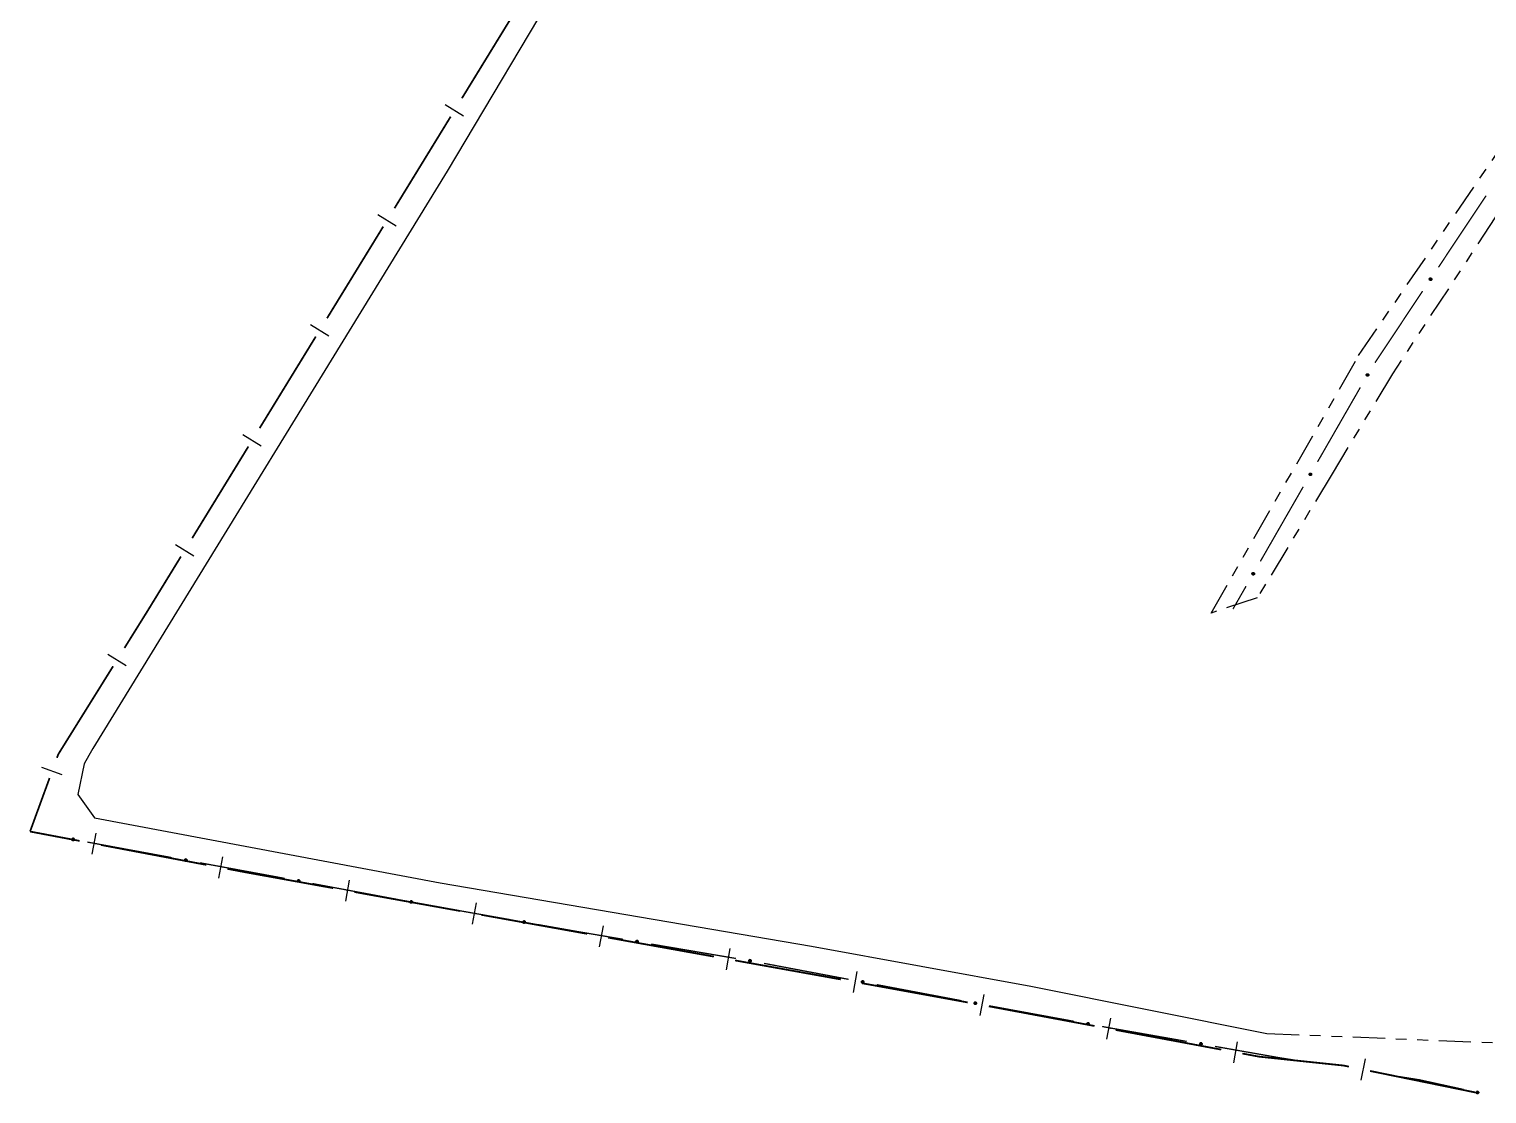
# Model space of a CAD drawing. Extents: x 210853 to 212686, y 4878863 to 4882037.
# Drawn here: x 211115.7 to 211319.2, y 4879012 to 4879160.6 of the extents above; entities that cross this region are included whole.
import ezdxf

# ---------------------------------------------------------------- set-up
doc = ezdxf.new("R2010")
doc.units = 0
doc.header["$LTSCALE"] = 1.5
doc.header["$MEASUREMENT"] = 0
doc.linetypes.add('TRACO_25', pattern=[8, 3, -1, 1, -1, 1, -1])
for name, color, linetype in [('LM-LIM-SETORES-BAIRROS', 250, 'CONTINUOUS'), ('SV-EIXO-ROD-ESTR', 7, 'CONTINUOUS'), ('SV-EIXO-RUA-N-PAV', 6, 'CONTINUOUS'), ('SV-EST-MUNIC-PAV', 20, 'CONTINUOUS'), ('SV-RUA-NAO-PAV', 7, 'CONTINUOUS')]:
    doc.layers.add(name, color=color, linetype=linetype)

msp = doc.modelspace()

# ---------------------------------------------------------------- linework, layer by layer
at = {"layer": 'LM-LIM-SETORES-BAIRROS', "const_width": 0.25}
for points in [[(211176.134443, 4879150.927737), (211183.978667, 4879163.713203)], [(211166.721375, 4879135.585177), (211174.565598, 4879148.370643)], [(211157.308307, 4879120.242617), (211165.15253, 4879133.028083)], [(211147.895239, 4879104.900057), (211155.739462, 4879117.685523)], [(211138.48217, 4879089.557497), (211146.326394, 4879102.342963)], [(211132.192738, 4879079.306217), (211136.913326, 4879087.000403)], [(211129.033078, 4879074.237215), (211131.677974, 4879078.480388)], [(211131.677974, 4879078.480388), (211132.192738, 4879079.306217)], [(211119.78876, 4879059.406671), (211127.44614, 4879071.69131)], [(211119.608847, 4879058.914278), (211119.78876, 4879059.406671)], [(211115.850199, 4879048.627454), (211118.579268, 4879056.096483)], [(211115.89737, 4879048.618539), (211115.850199, 4879048.627454)], [(211122.775595, 4879047.318531), (211115.89737, 4879048.618539)], [(211140.462459, 4879043.975652), (211125.723406, 4879046.761384)], [(211146.011279, 4879042.926906), (211143.41027, 4879043.418506)], [(211146.358594, 4879042.864139), (211146.011279, 4879042.926906)], [(211158.167303, 4879040.730034), (211146.358594, 4879042.864139)], [(211163.216569, 4879039.817516), (211161.11948, 4879040.196508)], [(211164.071813, 4879039.66385), (211163.216569, 4879039.817516)], [(211175.88268, 4879037.54172), (211164.071813, 4879039.66385)], [(211193.59898, 4879034.358527), (211178.835396, 4879037.011188)], [(211211.315279, 4879031.175333), (211196.551696, 4879033.827994)], [(211229.031579, 4879027.992139), (211214.267996, 4879030.644801)], [(211233.592422, 4879027.172665), (211231.984296, 4879027.461607)], [(211233.952639, 4879027.107172), (211233.592422, 4879027.172665)], [(211246.742947, 4879024.78166), (211233.952639, 4879027.107172)], [(211264.440719, 4879021.497144), (211249.694445, 4879024.244395)], [(211282.136249, 4879018.200442), (211267.389974, 4879020.947693)], [(211287.384863, 4879017.222618), (211285.085504, 4879017.650992)], [(211288.042308, 4879017.153414), (211287.384863, 4879017.222618)], [(211299.200544, 4879015.978862), (211288.042308, 4879017.153414)], [(211299.964905, 4879015.82287), (211299.200544, 4879015.978862)], [(211317.601378, 4879012.22359), (211302.904317, 4879015.22299)]]:
    msp.add_lwpolyline(points, dxfattribs=at)
at = {"layer": 'LM-LIM-SETORES-BAIRROS'}
for points in [[(211176.367093, 4879148.438585), (211173.81, 4879150.00743)], [(211166.954025, 4879133.096025), (211164.396932, 4879134.66487)], [(211157.540957, 4879117.753465), (211154.983864, 4879119.32231)], [(211148.127889, 4879102.410905), (211145.570795, 4879103.97975)], [(211138.714821, 4879087.068345), (211136.157727, 4879088.63719)], [(211129.248072, 4879071.746476), (211126.702168, 4879073.333414)], [(211120.331358, 4879056.520958), (211117.513564, 4879057.550537)], [(211125.019375, 4879048.421005), (211124.462229, 4879045.473194)], [(211142.706239, 4879045.078127), (211142.149093, 4879042.130316)], [(211160.402184, 4879041.850439), (211159.868658, 4879038.898262)], [(211178.116424, 4879038.664391), (211177.585891, 4879035.711674)], [(211195.832724, 4879035.481197), (211195.302191, 4879032.52848)], [(211213.549023, 4879032.298003), (211213.018491, 4879029.345286)], [(211231.265323, 4879029.114809), (211230.734791, 4879026.162092)], [(211248.979015, 4879025.899694), (211248.442359, 4879022.948085)], [(211266.681614, 4879022.605471), (211266.132164, 4879019.656216)], [(211284.377144, 4879019.308769), (211283.827693, 4879016.359514)], [(211302.224453, 4879016.892656), (211301.624573, 4879013.953244)]]:
    msp.add_lwpolyline(points, dxfattribs=at)
at = {"layer": 'SV-EIXO-ROD-ESTR', "const_width": 0.18}
for points in [[(211115.897557, 4879048.618447), (211115.993574, 4879049.02531)], [(211116.943133, 4879048.424984), (211116.152106, 4879048.570393)], [(211119.893696, 4879047.882601), (211116.943133, 4879048.424984)], [(211134.113984, 4879045.268577), (211123.827779, 4879047.159423)], [(211134.646502, 4879045.170643), (211134.113984, 4879045.268577)], [(211135.630008, 4879044.989768), (211134.646502, 4879045.170643)], [(211151.366106, 4879042.095773), (211139.564032, 4879044.266269)], [(211167.094737, 4879039.16147), (211155.298346, 4879041.362641)], [(211171.357135, 4879038.366119), (211171.026868, 4879038.427746)], [(211172.011038, 4879038.250576), (211171.357135, 4879038.366119)], [(211182.843236, 4879036.336554), (211172.011038, 4879038.250576)], [(211192.178847, 4879034.686975), (211186.782217, 4879035.640546)], [(211192.691287, 4879034.599984), (211192.178847, 4879034.686975)], [(211198.606655, 4879033.595783), (211192.691287, 4879034.599984)], [(211214.38097, 4879030.917915), (211202.550234, 4879032.926316)], [(211230.112943, 4879028.003941), (211218.321564, 4879030.231805)], [(211245.834782, 4879025.033455), (211234.043403, 4879027.261319)], [(211261.57208, 4879022.146041), (211249.7686, 4879024.308878)], [(211266.644138, 4879021.216651), (211265.506573, 4879021.425096)], [(211266.644138, 4879021.216651), (211266.615608, 4879021.091959)], [(211267.474907, 4879021.070686), (211266.644138, 4879021.216651)], [(211277.324039, 4879019.340191), (211267.474907, 4879021.070686)], [(211290.226088, 4879017.073297), (211281.263691, 4879018.647993)], [(211291.115438, 4879016.933195), (211290.226088, 4879017.073297)], [(211293.091073, 4879016.621964), (211291.115438, 4879016.933195)], [(211306.134821, 4879014.567128), (211306.061264, 4879014.578715)], [(211309.781959, 4879013.992578), (211306.134821, 4879014.567128)], [(211310.082701, 4879013.92665), (211309.781959, 4879013.992578)], [(211315.943527, 4879012.641849), (211310.082701, 4879013.92665)]]:
    msp.add_lwpolyline(points, dxfattribs=at)
at = {"layer": 'SV-EIXO-ROD-ESTR'}
for points in [[(211121.982148, 4879047.386769), (211121.94228, 4879047.35844), (211121.902222, 4879047.342246), (211121.864924, 4879047.338355), (211121.831068, 4879047.343511), (211121.797026, 4879047.352686), (211121.764746, 4879047.36951), (211121.733054, 4879047.396118), (211121.704356, 4879047.435912), (211121.690463, 4879047.478038), (211121.684692, 4879047.514401), (211121.688035, 4879047.550013), (211121.697503, 4879047.582934), (211121.716087, 4879047.615887), (211121.743366, 4879047.64774), (211121.784079, 4879047.675629), (211121.823459, 4879047.691236), (211121.859635, 4879047.694053), (211121.895416, 4879047.690464), (211121.930058, 4879047.68068), (211121.961649, 4879047.663983), (211121.993671, 4879047.63646), (211122.020665, 4879047.595912), (211122.03668, 4879047.556812), (211122.040003, 4879047.520686), (211122.035678, 4879047.485539), (211122.02689, 4879047.451283), (211122.011329, 4879047.41813), (211121.982148, 4879047.386769)], [(211137.71842, 4879044.493766), (211137.678549, 4879044.46544), (211137.63849, 4879044.449249), (211137.601191, 4879044.445361), (211137.567336, 4879044.45052), (211137.533295, 4879044.459698), (211137.501016, 4879044.476524), (211137.469326, 4879044.503135), (211137.440631, 4879044.542932), (211137.426742, 4879044.585059), (211137.420974, 4879044.621422), (211137.42432, 4879044.657034), (211137.433791, 4879044.689954), (211137.452378, 4879044.722905), (211137.479659, 4879044.754756), (211137.520374, 4879044.782642), (211137.559756, 4879044.798246), (211137.595931, 4879044.801059), (211137.631712, 4879044.797468), (211137.666353, 4879044.787681), (211137.697944, 4879044.770982), (211137.729963, 4879044.743456), (211137.756954, 4879044.702905), (211137.772965, 4879044.663804), (211137.776286, 4879044.627678), (211137.771957, 4879044.592531), (211137.763166, 4879044.558276), (211137.747603, 4879044.525124), (211137.71842, 4879044.493766)], [(211153.453332, 4879041.594935), (211153.413387, 4879041.566713), (211153.373286, 4879041.550626), (211153.335977, 4879041.546835), (211153.302136, 4879041.552082), (211153.268118, 4879041.561349), (211153.235883, 4879041.578258), (211153.204263, 4879041.604952), (211153.175671, 4879041.644823), (211153.161892, 4879041.686986), (211153.156218, 4879041.723364), (211153.159657, 4879041.758967), (211153.169213, 4879041.791862), (211153.187886, 4879041.824765), (211153.215249, 4879041.856545), (211153.256037, 4879041.884325), (211153.295459, 4879041.899827), (211153.331642, 4879041.902546), (211153.367413, 4879041.898862), (211153.402029, 4879041.888984), (211153.433576, 4879041.872203), (211153.465524, 4879041.844594), (211153.492409, 4879041.803974), (211153.508319, 4879041.764831), (211153.511545, 4879041.728696), (211153.507125, 4879041.693561), (211153.498245, 4879041.659329), (211153.482596, 4879041.626217), (211153.453332, 4879041.594935)], [(211169.181853, 4879038.660039), (211169.141909, 4879038.631818), (211169.101807, 4879038.615731), (211169.064499, 4879038.61194), (211169.030657, 4879038.617186), (211168.99664, 4879038.626453), (211168.964405, 4879038.643363), (211168.932784, 4879038.670056), (211168.904193, 4879038.709927), (211168.890413, 4879038.75209), (211168.88474, 4879038.788468), (211168.888179, 4879038.824072), (211168.897735, 4879038.856967), (211168.916407, 4879038.88987), (211168.943771, 4879038.92165), (211168.984559, 4879038.94943), (211169.023981, 4879038.964931), (211169.060164, 4879038.96765), (211169.095935, 4879038.963966), (211169.13055, 4879038.954089), (211169.162097, 4879038.937308), (211169.194045, 4879038.909699), (211169.22093, 4879038.869078), (211169.23684, 4879038.829936), (211169.240067, 4879038.793801), (211169.235647, 4879038.758665), (211169.226767, 4879038.724433), (211169.211118, 4879038.691322), (211169.181853, 4879038.660039)], [(211184.935061, 4879035.855148), (211184.895389, 4879035.826545), (211184.855444, 4879035.810074), (211184.818173, 4879035.805926), (211184.784283, 4879035.810848), (211184.750178, 4879035.819789), (211184.717782, 4879035.836389), (211184.685908, 4879035.862778), (211184.656936, 4879035.902373), (211184.642752, 4879035.944402), (211184.636731, 4879035.980724), (211184.639828, 4879036.016359), (211184.649069, 4879036.049344), (211184.667425, 4879036.082425), (211184.694483, 4879036.114465), (211184.735002, 4879036.142634), (211184.774275, 4879036.158513), (211184.810429, 4879036.161579), (211184.846234, 4879036.158238), (211184.880943, 4879036.148693), (211184.912649, 4879036.132215), (211184.94486, 4879036.104913), (211184.972133, 4879036.064552), (211184.988418, 4879036.025564), (211184.99199, 4879035.989461), (211184.987907, 4879035.954285), (211184.979356, 4879035.91997), (211184.964025, 4879035.88671), (211184.935061, 4879035.855148)], [(211200.701674, 4879033.128474), (211200.662196, 4879033.099605), (211200.622362, 4879033.082865), (211200.585121, 4879033.078466), (211200.551198, 4879033.08316), (211200.517034, 4879033.091871), (211200.484527, 4879033.108252), (211200.452475, 4879033.134426), (211200.423237, 4879033.173825), (211200.408771, 4879033.215758), (211200.402505, 4879033.252038), (211200.405363, 4879033.287693), (211200.414381, 4879033.32074), (211200.432514, 4879033.353943), (211200.459355, 4879033.386165), (211200.499684, 4879033.414607), (211200.538848, 4879033.43075), (211200.574982, 4879033.434059), (211200.610808, 4879033.430959), (211200.645581, 4879033.421648), (211200.677397, 4879033.405383), (211200.709791, 4879033.3783), (211200.737335, 4879033.338123), (211200.753882, 4879033.299245), (211200.757698, 4879033.263168), (211200.753852, 4879033.227965), (211200.745531, 4879033.193593), (211200.730425, 4879033.16023), (211200.701674, 4879033.128474)], [(211216.475989, 4879030.450606), (211216.436511, 4879030.421736), (211216.396677, 4879030.404997), (211216.359436, 4879030.400598), (211216.325513, 4879030.405292), (211216.291349, 4879030.414003), (211216.258842, 4879030.430384), (211216.226791, 4879030.456558), (211216.197552, 4879030.495957), (211216.183086, 4879030.53789), (211216.17682, 4879030.57417), (211216.179678, 4879030.609825), (211216.188696, 4879030.642871), (211216.206829, 4879030.676075), (211216.23367, 4879030.708297), (211216.273999, 4879030.736739), (211216.313164, 4879030.752881), (211216.349297, 4879030.756191), (211216.385124, 4879030.753091), (211216.419896, 4879030.74378), (211216.451712, 4879030.727515), (211216.484106, 4879030.700431), (211216.511651, 4879030.660255), (211216.528197, 4879030.621377), (211216.532013, 4879030.5853), (211216.528167, 4879030.550097), (211216.519847, 4879030.515724), (211216.50474, 4879030.482362), (211216.475989, 4879030.450606)], [(211232.198919, 4879027.497788), (211232.15891, 4879027.469657), (211232.118773, 4879027.45366), (211232.081456, 4879027.449954), (211232.047626, 4879027.455277), (211232.01363, 4879027.464621), (211231.981433, 4879027.481604), (211231.949873, 4879027.508369), (211231.921372, 4879027.548304), (211231.907688, 4879027.590498), (211231.902097, 4879027.626889), (211231.905616, 4879027.662484), (211231.915247, 4879027.695358), (211231.933994, 4879027.728219), (211231.961429, 4879027.759937), (211232.00228, 4879027.787624), (211232.041737, 4879027.803036), (211232.077926, 4879027.805674), (211232.113689, 4879027.801909), (211232.148282, 4879027.791953), (211232.179791, 4879027.7751), (211232.211676, 4879027.747419), (211232.238469, 4879027.706738), (211232.25429, 4879027.667559), (211232.257435, 4879027.631417), (211232.252936, 4879027.596292), (211232.243978, 4879027.56208), (211232.228254, 4879027.529004), (211232.198919, 4879027.497788)], [(211247.92284, 4879024.535177), (211247.882987, 4879024.506825), (211247.842939, 4879024.490608), (211247.805643, 4879024.486696), (211247.771784, 4879024.491833), (211247.737737, 4879024.500989), (211247.705447, 4879024.517794), (211247.67374, 4879024.544384), (211247.645019, 4879024.584162), (211247.631103, 4879024.62628), (211247.625311, 4879024.66264), (211247.628634, 4879024.698254), (211247.638084, 4879024.73118), (211247.656649, 4879024.764144), (211247.683909, 4879024.796012), (211247.724606, 4879024.823924), (211247.763978, 4879024.839554), (211247.800152, 4879024.842391), (211247.835935, 4879024.838823), (211247.870582, 4879024.829058), (211247.902184, 4879024.812379), (211247.934221, 4879024.784875), (211247.961238, 4879024.744341), (211247.977275, 4879024.705251), (211247.980619, 4879024.669126), (211247.976313, 4879024.633977), (211247.967544, 4879024.599716), (211247.952003, 4879024.566554), (211247.92284, 4879024.535177)], [(211263.660813, 4879021.651394), (211263.620961, 4879021.623043), (211263.580912, 4879021.606825), (211263.543616, 4879021.602913), (211263.509757, 4879021.60805), (211263.47571, 4879021.617207), (211263.44342, 4879021.634012), (211263.411713, 4879021.660602), (211263.382992, 4879021.70038), (211263.369076, 4879021.742498), (211263.363284, 4879021.778857), (211263.366607, 4879021.814471), (211263.376057, 4879021.847398), (211263.394622, 4879021.880361), (211263.421882, 4879021.91223), (211263.46258, 4879021.940142), (211263.501951, 4879021.955772), (211263.538125, 4879021.958608), (211263.573908, 4879021.95504), (211263.608555, 4879021.945276), (211263.640157, 4879021.928597), (211263.672194, 4879021.901092), (211263.699211, 4879021.860559), (211263.715248, 4879021.821468), (211263.718592, 4879021.785344), (211263.714286, 4879021.750194), (211263.705518, 4879021.715934), (211263.689976, 4879021.682772), (211263.660813, 4879021.651394)], [(211279.416329, 4879018.860808), (211279.376684, 4879018.832167), (211279.336755, 4879018.815657), (211279.299488, 4879018.811473), (211279.265593, 4879018.816362), (211279.23148, 4879018.82527), (211279.199068, 4879018.841839), (211279.167168, 4879018.868197), (211279.138157, 4879018.907764), (211279.123934, 4879018.949779), (211279.117877, 4879018.986095), (211279.12094, 4879019.021733), (211279.130149, 4879019.054727), (211279.148473, 4879019.087825), (211279.1755, 4879019.119892), (211279.215992, 4879019.148101), (211279.255249, 4879019.164017), (211279.291401, 4879019.167118), (211279.327209, 4879019.163812), (211279.361926, 4879019.1543), (211279.393649, 4879019.137853), (211279.425886, 4879019.110583), (211279.453198, 4879019.070248), (211279.46952, 4879019.031275), (211279.473128, 4879018.995176), (211279.469079, 4879018.959996), (211279.460561, 4879018.925672), (211279.445262, 4879018.892398), (211279.416329, 4879018.860808)], [(211318.013912, 4879012.075288), (211317.973103, 4879012.048331), (211317.932518, 4879012.033508), (211317.895109, 4879012.030888), (211317.861448, 4879012.037192), (211317.827738, 4879012.04752), (211317.796048, 4879012.065431), (211317.765279, 4879012.093102), (211317.737951, 4879012.133849), (211317.725499, 4879012.176423), (211317.720967, 4879012.212961), (211317.72552, 4879012.248439), (211317.736102, 4879012.281018), (211317.755796, 4879012.313321), (211317.784141, 4879012.344228), (211317.825779, 4879012.370716), (211317.865668, 4879012.384975), (211317.901918, 4879012.38656), (211317.937556, 4879012.381757), (211317.971845, 4879012.3708), (211318.002851, 4879012.353039), (211318.033919, 4879012.324443), (211318.059518, 4879012.283), (211318.074194, 4879012.243378), (211318.076287, 4879012.20716), (211318.070769, 4879012.17218), (211318.060821, 4879012.138243), (211318.044142, 4879012.105639), (211318.013912, 4879012.075288)]]:
    msp.add_lwpolyline(points, close=True, dxfattribs=at)
for points in [[(211122.035678, 4879047.485539), (211121.684692, 4879047.514401)], [(211122.040003, 4879047.520686), (211121.688035, 4879047.550013)], [(211122.035363, 4879047.504007), (211121.688565, 4879047.534459)], [(211122.02689, 4879047.451283), (211121.690463, 4879047.478038)], [(211122.02736, 4879047.468018), (211121.692147, 4879047.493566)], [(211122.035067, 4879047.540133), (211121.695828, 4879047.566421)], [(211122.03668, 4879047.556812), (211121.697503, 4879047.582934)], [(211122.014483, 4879047.435701), (211121.701838, 4879047.455713)], [(211122.011329, 4879047.41813), (211121.704356, 4879047.435912)], [(211122.026719, 4879047.57774), (211121.711637, 4879047.599587)], [(211122.020665, 4879047.595912), (211121.716087, 4879047.615887)], [(211121.996237, 4879047.40437), (211121.722511, 4879047.417228)], [(211122.003115, 4879047.615376), (211121.732813, 4879047.631766)], [(211121.982148, 4879047.386769), (211121.733054, 4879047.396118)], [(211121.993671, 4879047.63646), (211121.743366, 4879047.64774)], [(211121.959805, 4879047.372221), (211121.756249, 4879047.381891)], [(211121.94228, 4879047.35844), (211121.764746, 4879047.36951)], [(211121.971814, 4879047.648877), (211121.771436, 4879047.660739)], [(211121.961649, 4879047.663983), (211121.784079, 4879047.675629)], [(211121.919484, 4879047.34911), (211121.789771, 4879047.360468)], [(211121.902222, 4879047.342246), (211121.797026, 4879047.352686)], [(211121.94147, 4879047.672491), (211121.810168, 4879047.682754)], [(211121.930058, 4879047.68068), (211121.823459, 4879047.691236)], [(211137.771957, 4879044.592531), (211137.420974, 4879044.621422)], [(211137.776286, 4879044.627678), (211137.42432, 4879044.657034)], [(211137.771645, 4879044.610999), (211137.424849, 4879044.64148)], [(211137.763166, 4879044.558276), (211137.426742, 4879044.585059)], [(211137.763639, 4879044.575011), (211137.428428, 4879044.600587)], [(211137.771351, 4879044.647125), (211137.432114, 4879044.673441)], [(211137.772965, 4879044.663804), (211137.433791, 4879044.689954)], [(211137.750758, 4879044.542695), (211137.438115, 4879044.562733)], [(211137.747603, 4879044.525124), (211137.440631, 4879044.542932)], [(211137.763006, 4879044.684733), (211137.447926, 4879044.706606)], [(211137.756954, 4879044.702905), (211137.452378, 4879044.722905)], [(211137.73251, 4879044.511366), (211137.458785, 4879044.524246)], [(211137.739405, 4879044.722371), (211137.469105, 4879044.738784)], [(211137.71842, 4879044.493766), (211137.469326, 4879044.503135)], [(211137.729963, 4879044.743456), (211137.479659, 4879044.754756)], [(211137.696075, 4879044.479219), (211137.492521, 4879044.488906)], [(211137.678549, 4879044.46544), (211137.501016, 4879044.476524)], [(211137.708107, 4879044.755875), (211137.50773, 4879044.767753)], [(211137.697944, 4879044.770982), (211137.520374, 4879044.782642)], [(211137.655753, 4879044.456112), (211137.52604, 4879044.46748)], [(211137.63849, 4879044.449249), (211137.533295, 4879044.459698)], [(211137.677765, 4879044.779491), (211137.546464, 4879044.789765)], [(211137.666353, 4879044.787681), (211137.559756, 4879044.798246)], [(211153.507125, 4879041.693561), (211153.156218, 4879041.723364)], [(211153.511545, 4879041.728696), (211153.159657, 4879041.758967)], [(211153.506861, 4879041.712029), (211153.160146, 4879041.743411)], [(211153.498245, 4879041.659329), (211153.161892, 4879041.686986)], [(211153.498761, 4879041.676062), (211153.163618, 4879041.702509)], [(211153.506661, 4879041.748156), (211153.167494, 4879041.775354)], [(211153.508319, 4879041.764831), (211153.169213, 4879041.791862)], [(211153.485797, 4879041.64378), (211153.173207, 4879041.66463)], [(211153.482596, 4879041.626217), (211153.175671, 4879041.644823)], [(211153.498414, 4879041.785785), (211153.183391, 4879041.808477)], [(211153.492409, 4879041.803974), (211153.187886, 4879041.824765)], [(211153.467467, 4879041.612498), (211153.193777, 4879041.62609)], [(211153.453332, 4879041.594935), (211153.204263, 4879041.604952)], [(211153.474911, 4879041.823484), (211153.204654, 4879041.8406)], [(211153.465524, 4879041.844594), (211153.215249, 4879041.856545)], [(211153.430949, 4879041.580446), (211153.22742, 4879041.590663)], [(211153.413387, 4879041.566713), (211153.235883, 4879041.578258)], [(211153.4437, 4879041.85707), (211153.243355, 4879041.869468)], [(211153.433576, 4879041.872203), (211153.256037, 4879041.884325)], [(211153.390567, 4879041.557444), (211153.260884, 4879041.569149)], [(211153.373286, 4879041.550626), (211153.268118, 4879041.561349)], [(211153.41342, 4879041.880765), (211153.282145, 4879041.89138)], [(211153.402029, 4879041.888984), (211153.295459, 4879041.899827)], [(211169.235647, 4879038.758665), (211168.88474, 4879038.788468)], [(211169.240067, 4879038.793801), (211168.888179, 4879038.824072)], [(211169.235382, 4879038.777134), (211168.888667, 4879038.808516)], [(211169.226767, 4879038.724433), (211168.890413, 4879038.75209)], [(211169.227283, 4879038.741167), (211168.892139, 4879038.767614)], [(211169.235183, 4879038.813261), (211168.896016, 4879038.840459)], [(211169.23684, 4879038.829936), (211168.897735, 4879038.856967)], [(211169.214319, 4879038.708884), (211168.901728, 4879038.729735)], [(211169.211118, 4879038.691322), (211168.904193, 4879038.709927)], [(211169.226936, 4879038.85089), (211168.911913, 4879038.873582)], [(211169.22093, 4879038.869078), (211168.916407, 4879038.88987)], [(211169.195989, 4879038.677603), (211168.922298, 4879038.691195)], [(211169.181853, 4879038.660039), (211168.932784, 4879038.670056)], [(211169.203433, 4879038.888589), (211168.933176, 4879038.905705)], [(211169.194045, 4879038.909699), (211168.943771, 4879038.92165)], [(211169.15947, 4879038.645551), (211168.955942, 4879038.655767)], [(211169.141909, 4879038.631818), (211168.964405, 4879038.643363)], [(211169.172221, 4879038.922175), (211168.971876, 4879038.934573)], [(211169.162097, 4879038.937308), (211168.984559, 4879038.94943)], [(211169.119088, 4879038.622549), (211168.989406, 4879038.634254)], [(211169.101807, 4879038.615731), (211168.99664, 4879038.626453)], [(211169.141941, 4879038.94587), (211169.010667, 4879038.956484)], [(211169.13055, 4879038.954089), (211169.023981, 4879038.964931)], [(211184.987907, 4879035.954285), (211184.636731, 4879035.980724)], [(211184.99199, 4879035.989461), (211184.639828, 4879036.016359)], [(211184.987466, 4879035.97275), (211184.640466, 4879036.000809)], [(211184.979356, 4879035.91997), (211184.642752, 4879035.944402)], [(211184.979711, 4879035.936708), (211184.64433, 4879035.959942)], [(211184.98692, 4879036.008874), (211184.647508, 4879036.03282)], [(211184.988418, 4879036.025564), (211184.649069, 4879036.049344)], [(211184.967057, 4879035.904302), (211184.654281, 4879035.922156)], [(211184.964025, 4879035.88671), (211184.656936, 4879035.902373)], [(211184.978313, 4879036.046422), (211184.663087, 4879036.066094)], [(211184.972133, 4879036.064552), (211184.667425, 4879036.082425)], [(211184.949028, 4879035.872846), (211184.67522, 4879035.883815)], [(211184.954449, 4879036.083894), (211184.684041, 4879036.098419)], [(211184.935061, 4879035.855148), (211184.685908, 4879035.862778)], [(211184.94486, 4879036.104913), (211184.694483, 4879036.114465)], [(211184.912818, 4879035.840446), (211184.709201, 4879035.848711)], [(211184.895389, 4879035.826545), (211184.717782, 4879035.836389)], [(211184.922918, 4879036.117179), (211184.722463, 4879036.127657)], [(211184.912649, 4879036.132215), (211184.735002, 4879036.142634)], [(211184.872659, 4879035.817058), (211184.742869, 4879035.82752)], [(211184.855444, 4879035.810074), (211184.750178, 4879035.819789)], [(211184.892412, 4879036.140583), (211184.761042, 4879036.149939)], [(211184.880943, 4879036.148693), (211184.774275, 4879036.158513)], [(211200.753852, 4879033.227965), (211200.402505, 4879033.252038)], [(211200.757698, 4879033.263168), (211200.405363, 4879033.287693)], [(211200.753286, 4879033.246427), (211200.406105, 4879033.272147)], [(211200.745531, 4879033.193593), (211200.408771, 4879033.215758)], [(211200.745774, 4879033.210333), (211200.410244, 4879033.231307)], [(211200.752497, 4879033.282546), (211200.412931, 4879033.304206)], [(211200.753882, 4879033.299245), (211200.414381, 4879033.32074)], [(211200.733338, 4879033.177843), (211200.420449, 4879033.19359)], [(211200.730425, 4879033.16023), (211200.423237, 4879033.173825)], [(211200.743637, 4879033.320035), (211200.428286, 4879033.337584)], [(211200.737335, 4879033.338123), (211200.432514, 4879033.353943)], [(211200.715522, 4879033.146266), (211200.441646, 4879033.15539)], [(211200.719522, 4879033.357346), (211200.449021, 4879033.370049)], [(211200.701674, 4879033.128474), (211200.452475, 4879033.134426)], [(211200.709791, 4879033.3783), (211200.459355, 4879033.386165)], [(211200.679531, 4879033.113623), (211200.475863, 4879033.120517)], [(211200.662196, 4879033.099605), (211200.484527, 4879033.108252)], [(211200.687767, 4879033.390417), (211200.487246, 4879033.399545)], [(211200.677397, 4879033.405383), (211200.499684, 4879033.414607)], [(211200.63953, 4879033.089964), (211200.509673, 4879033.099552)], [(211200.622362, 4879033.082865), (211200.517034, 4879033.091871)], [(211200.657104, 4879033.413615), (211200.525674, 4879033.422087)], [(211200.645581, 4879033.421648), (211200.538848, 4879033.43075)], [(211216.528167, 4879030.550097), (211216.17682, 4879030.57417)], [(211216.532013, 4879030.5853), (211216.179678, 4879030.609825)], [(211216.527601, 4879030.568558), (211216.18042, 4879030.594279)], [(211216.519847, 4879030.515724), (211216.183086, 4879030.53789)], [(211216.520089, 4879030.532464), (211216.184559, 4879030.553439)], [(211216.526812, 4879030.604677), (211216.187246, 4879030.626337)], [(211216.528197, 4879030.621377), (211216.188696, 4879030.642871)], [(211216.507654, 4879030.499974), (211216.194765, 4879030.515722)], [(211216.50474, 4879030.482362), (211216.197552, 4879030.495957)], [(211216.517952, 4879030.642167), (211216.202601, 4879030.659716)], [(211216.511651, 4879030.660255), (211216.206829, 4879030.676075)], [(211216.489837, 4879030.468398), (211216.215961, 4879030.477522)], [(211216.493837, 4879030.679478), (211216.223337, 4879030.692181)], [(211216.475989, 4879030.450606), (211216.226791, 4879030.456558)], [(211216.484106, 4879030.700431), (211216.23367, 4879030.708297)], [(211216.453846, 4879030.435754), (211216.250178, 4879030.442648)], [(211216.436511, 4879030.421736), (211216.258842, 4879030.430384)], [(211216.462082, 4879030.712549), (211216.261561, 4879030.721677)], [(211216.451712, 4879030.727515), (211216.273999, 4879030.736739)], [(211216.413845, 4879030.412096), (211216.283988, 4879030.421684)], [(211216.396677, 4879030.404997), (211216.291349, 4879030.414003)], [(211216.431419, 4879030.735747), (211216.299989, 4879030.744219)], [(211216.419896, 4879030.74378), (211216.313164, 4879030.752881)], [(211232.252936, 4879027.596292), (211231.902097, 4879027.626889)], [(211232.257435, 4879027.631417), (211231.905616, 4879027.662484)], [(211232.252713, 4879027.614761), (211231.90607, 4879027.646928)], [(211232.243978, 4879027.56208), (211231.907688, 4879027.590498)], [(211232.244532, 4879027.578813), (211231.909449, 4879027.606018)], [(211232.252595, 4879027.650888), (211231.91349, 4879027.678854)], [(211232.25429, 4879027.667559), (211231.915247, 4879027.695358)], [(211232.231495, 4879027.546559), (211231.918952, 4879027.568117)], [(211232.228254, 4879027.529004), (211231.921372, 4879027.548304)], [(211232.244433, 4879027.688536), (211231.929462, 4879027.711941)], [(211232.238469, 4879027.706738), (211231.933994, 4879027.728219)], [(211232.213094, 4879027.515319), (211231.939435, 4879027.529531)], [(211232.198919, 4879027.497788), (211231.949873, 4879027.508369)], [(211232.221015, 4879027.726288), (211231.950798, 4879027.744015)], [(211232.211676, 4879027.747419), (211231.961429, 4879027.759937)], [(211232.176503, 4879027.48335), (211231.972998, 4879027.494027)], [(211232.15891, 4879027.469657), (211231.981433, 4879027.481604)], [(211232.18988, 4879027.759944), (211231.989564, 4879027.772796)], [(211232.179791, 4879027.7751), (211232.00228, 4879027.787624)], [(211232.136069, 4879027.460439), (211232.006413, 4879027.472438)], [(211232.118773, 4879027.45366), (211232.01363, 4879027.464621)], [(211232.159654, 4879027.783708), (211232.028404, 4879027.79462)], [(211232.148282, 4879027.791953), (211232.041737, 4879027.803036)], [(211247.902184, 4879024.812379), (211247.724606, 4879024.823924)], [(211247.882, 4879024.820876), (211247.750691, 4879024.831064)], [(211247.870582, 4879024.829058), (211247.763978, 4879024.839554)], [(211247.976313, 4879024.633977), (211247.625311, 4879024.66264)], [(211247.980619, 4879024.669126), (211247.628634, 4879024.698254)], [(211247.975988, 4879024.652444), (211247.629173, 4879024.6827)], [(211247.967544, 4879024.599716), (211247.631103, 4879024.62628)], [(211247.968006, 4879024.616452), (211247.632778, 4879024.641809)], [(211247.975672, 4879024.688571), (211247.636418, 4879024.714666)], [(211247.977275, 4879024.705251), (211247.638084, 4879024.73118)], [(211247.955147, 4879024.584127), (211247.64249, 4879024.603962)], [(211247.952003, 4879024.566554), (211247.645019, 4879024.584162)], [(211247.967302, 4879024.726172), (211247.652207, 4879024.747841)], [(211247.961238, 4879024.744341), (211247.656649, 4879024.764144)], [(211247.936919, 4879024.552786), (211247.663185, 4879024.565488)], [(211247.943677, 4879024.763795), (211247.673366, 4879024.780033)], [(211247.92284, 4879024.535177), (211247.67374, 4879024.544384)], [(211247.934221, 4879024.784875), (211247.683909, 4879024.796012)], [(211247.900505, 4879024.520616), (211247.696944, 4879024.530171)], [(211247.882987, 4879024.506825), (211247.705447, 4879024.517794)], [(211247.912357, 4879024.797279), (211247.711972, 4879024.809027)], [(211247.860197, 4879024.497482), (211247.730477, 4879024.508766)], [(211247.842939, 4879024.490608), (211247.737737, 4879024.500989)], [(211263.714286, 4879021.750194), (211263.363284, 4879021.778857)], [(211263.718592, 4879021.785344), (211263.366607, 4879021.814471)], [(211263.713962, 4879021.768662), (211263.367146, 4879021.798918)], [(211263.705518, 4879021.715934), (211263.369076, 4879021.742498)], [(211263.705979, 4879021.732669), (211263.370752, 4879021.758027)], [(211263.713645, 4879021.804788), (211263.374391, 4879021.830884)], [(211263.715248, 4879021.821468), (211263.376057, 4879021.847398)], [(211263.69312, 4879021.700344), (211263.380463, 4879021.720179)], [(211263.689976, 4879021.682772), (211263.382992, 4879021.70038)], [(211263.705275, 4879021.84239), (211263.390181, 4879021.864059)], [(211263.699211, 4879021.860559), (211263.394622, 4879021.880361)], [(211263.674892, 4879021.669003), (211263.401158, 4879021.681706)], [(211263.68165, 4879021.880013), (211263.411339, 4879021.89625)], [(211263.660813, 4879021.651394), (211263.411713, 4879021.660602)], [(211263.672194, 4879021.901092), (211263.421882, 4879021.91223)], [(211263.638478, 4879021.636833), (211263.434917, 4879021.646388)], [(211263.620961, 4879021.623043), (211263.44342, 4879021.634012)], [(211263.65033, 4879021.913497), (211263.449945, 4879021.925244)], [(211263.640157, 4879021.928597), (211263.46258, 4879021.940142)], [(211263.59817, 4879021.6137), (211263.46845, 4879021.624984)], [(211263.580912, 4879021.606825), (211263.47571, 4879021.617207)], [(211263.619973, 4879021.937093), (211263.488665, 4879021.947282)], [(211263.608555, 4879021.945276), (211263.501951, 4879021.955772)], [(211279.469079, 4879018.959996), (211279.117877, 4879018.986095)], [(211279.473128, 4879018.995176), (211279.12094, 4879019.021733)], [(211279.468619, 4879018.978461), (211279.121592, 4879019.006183)], [(211279.460561, 4879018.925672), (211279.123934, 4879018.949779)], [(211279.4609, 4879018.942411), (211279.125496, 4879018.96532)], [(211279.468039, 4879019.014584), (211279.128603, 4879019.038202)], [(211279.46952, 4879019.031275), (211279.130149, 4879019.054727)], [(211279.448277, 4879018.909993), (211279.135484, 4879018.927544)], [(211279.445262, 4879018.892398), (211279.138157, 4879018.907764)], [(211279.459395, 4879019.052124), (211279.14415, 4879019.071491)], [(211279.453198, 4879019.070248), (211279.148473, 4879019.087825)], [(211279.430278, 4879018.87852), (211279.156459, 4879018.889223)], [(211279.435496, 4879019.089573), (211279.165073, 4879019.103836)], [(211279.416329, 4879018.860808), (211279.167168, 4879018.868197)], [(211279.425886, 4879019.110583), (211279.1755, 4879019.119892)], [(211279.3941, 4879018.846084), (211279.190475, 4879018.854153)], [(211279.376684, 4879018.832167), (211279.199068, 4879018.841839)], [(211279.403932, 4879019.122827), (211279.203467, 4879019.133111)], [(211279.393649, 4879019.137853), (211279.215992, 4879019.148101)], [(211279.353963, 4879018.822657), (211279.224164, 4879018.832994)], [(211279.336755, 4879018.815657), (211279.23148, 4879018.82527)], [(211279.373403, 4879019.146202), (211279.242024, 4879019.155431)], [(211279.361926, 4879019.1543), (211279.255249, 4879019.164017)], [(211318.070769, 4879012.17218), (211317.720967, 4879012.212961)], [(211318.060821, 4879012.138243), (211317.725499, 4879012.176423)], [(211318.076287, 4879012.20716), (211317.72552, 4879012.248439)], [(211318.071083, 4879012.190648), (211317.725521, 4879012.232876)], [(211318.061861, 4879012.154953), (211317.72771, 4879012.191885)], [(211318.072015, 4879012.226764), (211317.733866, 4879012.264572)], [(211318.074194, 4879012.243378), (211317.736102, 4879012.281018)], [(211318.047892, 4879012.123092), (211317.736108, 4879012.153724)], [(211318.044142, 4879012.105639), (211317.737951, 4879012.133849)], [(211318.064951, 4879012.264633), (211317.750793, 4879012.297182)], [(211318.028591, 4879012.0924), (211317.75546, 4879012.114558)], [(211318.059518, 4879012.283), (211317.755796, 4879012.313321)], [(211318.013912, 4879012.075288), (211317.765279, 4879012.093102)], [(211318.04264, 4879012.30305), (211317.773052, 4879012.328622)], [(211318.033919, 4879012.324443), (211317.784141, 4879012.344228)], [(211317.991087, 4879012.061508), (211317.787978, 4879012.078094)], [(211317.973103, 4879012.048331), (211317.796048, 4879012.065431)], [(211318.012496, 4879012.337596), (211317.812638, 4879012.356264)], [(211317.950004, 4879012.039781), (211317.820751, 4879012.055544)], [(211318.002851, 4879012.353039), (211317.825779, 4879012.370716)], [(211317.932518, 4879012.033508), (211317.827738, 4879012.04752)], [(211317.982973, 4879012.362228), (211317.852095, 4879012.37695)], [(211317.971845, 4879012.3708), (211317.865668, 4879012.384975)]]:
    msp.add_lwpolyline(points, dxfattribs=at)
at = {"layer": 'SV-EIXO-RUA-N-PAV', "const_width": 0.18}
for points in [[(211319.103254, 4879137.344349), (211312.456421, 4879127.353372)], [(211310.24081, 4879124.023047), (211303.593978, 4879114.03207)], [(211301.552039, 4879110.594201), (211295.570386, 4879100.191325)], [(211293.576501, 4879096.7237), (211287.594848, 4879086.320825)], [(211285.600963, 4879082.853199), (211284.10555, 4879080.25248)], [(211284.10555, 4879080.25248), (211283.768348, 4879079.666043)], [(211171.357135, 4879038.366119), (211171.355197, 4879038.3552)]]:
    msp.add_lwpolyline(points, dxfattribs=at)
at = {"layer": 'SV-EIXO-RUA-N-PAV'}
for points in [[(211311.519852, 4879125.746861), (211311.530168, 4879125.699053), (211311.529258, 4879125.655855), (211311.518129, 4879125.620044), (211311.500043, 4879125.590963), (211311.478189, 4879125.563296), (211311.450002, 4879125.540263), (211311.413055, 4879125.521628), (211311.365169, 4879125.510943), (211311.320978, 4879125.514784), (211311.285286, 4879125.523816), (211311.253876, 4879125.540929), (211311.227354, 4879125.562609), (211311.204397, 4879125.592679), (211311.185878, 4879125.630306), (211311.1763, 4879125.678717), (211311.177482, 4879125.721061), (211311.189156, 4879125.755417), (211311.20656, 4879125.786885), (211311.22921, 4879125.814864), (211311.257009, 4879125.837314), (211311.294927, 4879125.855891), (211311.342834, 4879125.864712), (211311.38508, 4879125.864015), (211311.419591, 4879125.852827), (211311.450186, 4879125.834995), (211311.478202, 4879125.813413), (211311.502535, 4879125.786042), (211311.519852, 4879125.746861)], [(211302.716031, 4879112.397699), (211302.729441, 4879112.350665), (211302.731348, 4879112.307499), (211302.722576, 4879112.271039), (211302.706424, 4879112.240842), (211302.686419, 4879112.211809), (211302.659793, 4879112.186988), (211302.624139, 4879112.165986), (211302.577051, 4879112.152203), (211302.532704, 4879112.153156), (211302.496499, 4879112.159843), (211302.46404, 4879112.174873), (211302.436162, 4879112.194778), (211302.411294, 4879112.223289), (211302.390363, 4879112.259629), (211302.37765, 4879112.307313), (211302.376071, 4879112.349644), (211302.385481, 4879112.384687), (211302.400798, 4879112.417223), (211302.421576, 4879112.446618), (211302.447853, 4879112.470832), (211302.48448, 4879112.491841), (211302.53171, 4879112.503765), (211302.573912, 4879112.505822), (211302.609078, 4879112.496906), (211302.64077, 4879112.481106), (211302.670134, 4879112.461396), (211302.696199, 4879112.435669), (211302.716031, 4879112.397699)], [(211294.740494, 4879098.527198), (211294.753903, 4879098.480164), (211294.75581, 4879098.436999), (211294.747038, 4879098.400538), (211294.730886, 4879098.370341), (211294.710882, 4879098.341308), (211294.684255, 4879098.316487), (211294.648601, 4879098.295485), (211294.601513, 4879098.281702), (211294.557166, 4879098.282655), (211294.520961, 4879098.289342), (211294.488502, 4879098.304372), (211294.460625, 4879098.324278), (211294.435756, 4879098.352788), (211294.414825, 4879098.389128), (211294.402112, 4879098.436812), (211294.400533, 4879098.479143), (211294.409943, 4879098.514186), (211294.42526, 4879098.546722), (211294.446038, 4879098.576117), (211294.472315, 4879098.600331), (211294.508942, 4879098.62134), (211294.556172, 4879098.633264), (211294.598374, 4879098.635321), (211294.63354, 4879098.626405), (211294.665232, 4879098.610605), (211294.694596, 4879098.590895), (211294.720661, 4879098.565168), (211294.740494, 4879098.527198)], [(211286.764956, 4879084.656698), (211286.778365, 4879084.609663), (211286.780272, 4879084.566498), (211286.7715, 4879084.530038), (211286.755348, 4879084.49984), (211286.735344, 4879084.470807), (211286.708717, 4879084.445986), (211286.673063, 4879084.424984), (211286.625975, 4879084.411201), (211286.581628, 4879084.412154), (211286.545423, 4879084.418841), (211286.512965, 4879084.433871), (211286.485087, 4879084.453777), (211286.460218, 4879084.482287), (211286.439287, 4879084.518628), (211286.426574, 4879084.566311), (211286.424995, 4879084.608642), (211286.434405, 4879084.643686), (211286.449722, 4879084.676221), (211286.4705, 4879084.705616), (211286.496777, 4879084.72983), (211286.533404, 4879084.750839), (211286.580634, 4879084.762763), (211286.622836, 4879084.76482), (211286.658002, 4879084.755904), (211286.689694, 4879084.740104), (211286.719058, 4879084.720394), (211286.745123, 4879084.694667), (211286.764956, 4879084.656698)]]:
    msp.add_lwpolyline(points, close=True, dxfattribs=at)
for points in [[(211311.257009, 4879125.837314), (211311.1763, 4879125.678717)], [(211311.22921, 4879125.814864), (211311.177482, 4879125.721061)], [(211311.241234, 4879125.822123), (211311.180037, 4879125.705502)], [(211311.274899, 4879125.8407), (211311.185, 4879125.661228)], [(211311.294927, 4879125.855891), (211311.185878, 4879125.630306)], [(211311.318027, 4879125.856258), (211311.196398, 4879125.614311)], [(211311.342834, 4879125.864712), (211311.204397, 4879125.592679)], [(211311.361921, 4879125.863112), (211311.217622, 4879125.582163)], [(211311.38508, 4879125.864015), (211311.227354, 4879125.562609)], [(211311.399773, 4879125.855957), (211311.241869, 4879125.554559)], [(211311.419591, 4879125.852827), (211311.253876, 4879125.540929)], [(211311.43309, 4879125.841987), (211311.268379, 4879125.535284)], [(211311.450186, 4879125.834995), (211311.285286, 4879125.523816)], [(211311.463008, 4879125.820444), (211311.307372, 4879125.522454)], [(211311.478202, 4879125.813413), (211311.320978, 4879125.514784)], [(211311.487631, 4879125.795868), (211311.34598, 4879125.516436)], [(211311.502535, 4879125.786042), (211311.365169, 4879125.510943)], [(211311.509231, 4879125.766748), (211311.389498, 4879125.520262)], [(211311.519852, 4879125.746861), (211311.413055, 4879125.521628)], [(211311.524413, 4879125.720591), (211311.435274, 4879125.537336)], [(211311.530168, 4879125.699053), (211311.450002, 4879125.540263)], [(211311.529755, 4879125.674426), (211311.468178, 4879125.559696)], [(211311.529258, 4879125.655855), (211311.478189, 4879125.563296)], [(211302.421576, 4879112.446618), (211302.376071, 4879112.349644)], [(211302.447853, 4879112.470832), (211302.37765, 4879112.307313)], [(211302.433102, 4879112.454646), (211302.379634, 4879112.334284)], [(211302.465484, 4879112.475376), (211302.387471, 4879112.290428)], [(211302.48448, 4879112.491841), (211302.390363, 4879112.259629)], [(211302.507507, 4879112.493711), (211302.401903, 4879112.244353)], [(211302.53171, 4879112.503765), (211302.411294, 4879112.223289)], [(211302.550861, 4879112.503411), (211302.425177, 4879112.213657)], [(211302.573912, 4879112.505822), (211302.436162, 4879112.194778)], [(211302.589099, 4879112.498739), (211302.451171, 4879112.187692)], [(211302.609078, 4879112.496906), (211302.46404, 4879112.174873)], [(211302.623255, 4879112.486969), (211302.478881, 4879112.170185)], [(211302.64077, 4879112.481106), (211302.496499, 4879112.159843)], [(211302.654514, 4879112.467421), (211302.518627, 4879112.159923)], [(211302.670134, 4879112.461396), (211302.532704, 4879112.153156)], [(211302.680686, 4879112.444502), (211302.557544, 4879112.156433)], [(211302.696199, 4879112.435669), (211302.577051, 4879112.152203)], [(211302.704137, 4879112.416852), (211302.600721, 4879112.163087)], [(211302.716031, 4879112.397699), (211302.624139, 4879112.165986)], [(211302.722295, 4879112.371783), (211302.645287, 4879112.183108)], [(211302.729441, 4879112.350665), (211302.659793, 4879112.186988)], [(211302.730634, 4879112.326063), (211302.676664, 4879112.207565)], [(211302.731348, 4879112.307499), (211302.686419, 4879112.211809)], [(211294.446038, 4879098.576117), (211294.400533, 4879098.479143)], [(211294.472315, 4879098.600331), (211294.402112, 4879098.436812)], [(211294.457564, 4879098.584145), (211294.404096, 4879098.463783)], [(211294.489946, 4879098.604875), (211294.411933, 4879098.419927)], [(211294.508942, 4879098.62134), (211294.414825, 4879098.389128)], [(211294.531969, 4879098.623211), (211294.426365, 4879098.373852)], [(211294.556172, 4879098.633264), (211294.435756, 4879098.352788)], [(211294.575323, 4879098.63291), (211294.449639, 4879098.343156)], [(211294.598374, 4879098.635321), (211294.460625, 4879098.324278)], [(211294.613561, 4879098.628238), (211294.475633, 4879098.317191)], [(211294.63354, 4879098.626405), (211294.488502, 4879098.304372)], [(211294.647717, 4879098.616468), (211294.503343, 4879098.299684)], [(211294.665232, 4879098.610605), (211294.520961, 4879098.289342)], [(211294.678976, 4879098.59692), (211294.543089, 4879098.289422)], [(211294.694596, 4879098.590895), (211294.557166, 4879098.282655)], [(211294.705148, 4879098.574001), (211294.582007, 4879098.285932)], [(211294.720661, 4879098.565168), (211294.601513, 4879098.281702)], [(211294.728599, 4879098.546351), (211294.625183, 4879098.292586)], [(211294.740494, 4879098.527198), (211294.648601, 4879098.295485)], [(211294.746757, 4879098.501282), (211294.669749, 4879098.312607)], [(211294.753903, 4879098.480164), (211294.684255, 4879098.316487)], [(211294.755096, 4879098.455562), (211294.701126, 4879098.337064)], [(211294.75581, 4879098.436999), (211294.710882, 4879098.341308)], [(211286.4705, 4879084.705616), (211286.424995, 4879084.608642)], [(211286.496777, 4879084.72983), (211286.426574, 4879084.566311)], [(211286.482026, 4879084.713644), (211286.428558, 4879084.593283)], [(211286.514408, 4879084.734375), (211286.436395, 4879084.549426)], [(211286.533404, 4879084.750839), (211286.439287, 4879084.518628)], [(211286.556431, 4879084.75271), (211286.450827, 4879084.503352)], [(211286.580634, 4879084.762763), (211286.460218, 4879084.482287)], [(211286.599785, 4879084.76241), (211286.474101, 4879084.472655)], [(211286.622836, 4879084.76482), (211286.485087, 4879084.453777)], [(211286.638023, 4879084.757737), (211286.500095, 4879084.44669)], [(211286.658002, 4879084.755904), (211286.512965, 4879084.433871)], [(211286.672179, 4879084.745967), (211286.527805, 4879084.429183)], [(211286.689694, 4879084.740104), (211286.545423, 4879084.418841)], [(211286.703438, 4879084.726419), (211286.567551, 4879084.418921)], [(211286.719058, 4879084.720394), (211286.581628, 4879084.412154)], [(211286.72961, 4879084.703501), (211286.606469, 4879084.415432)], [(211286.745123, 4879084.694667), (211286.625975, 4879084.411201)], [(211286.753061, 4879084.67585), (211286.649645, 4879084.422085)], [(211286.764956, 4879084.656698), (211286.673063, 4879084.424984)], [(211286.771219, 4879084.630781), (211286.694211, 4879084.442106)], [(211286.778365, 4879084.609663), (211286.708717, 4879084.445986)], [(211286.779558, 4879084.585061), (211286.725588, 4879084.466563)], [(211286.780272, 4879084.566498), (211286.735344, 4879084.470807)]]:
    msp.add_lwpolyline(points, dxfattribs=at)
at = {"layer": 'SV-EST-MUNIC-PAV', "linetype": 'Continuous'}
for points in [[(211228.67859, 4879227.920704, 9.745816), (211190.617331, 4879168.50338, 9.993277), (211174.080703, 4879140.783365, 9.993277), (211124.631443, 4879060.221844, 9.642859), (211124.053072, 4879059.240921, 9.642859)], [(211124.053072, 4879059.240921, 9.642859), (211123.410249, 4879058.075503, 9.642859), (211122.52, 4879053.79, 9.642859), (211124.85, 4879050.56, 9.642859), (211173.11, 4879041.48, 10.942166), (211224.940346, 4879032.611508, 11.186926), (211255.535044, 4879027.037175, 12.648333), (211288.520073, 4879020.45768, 13.135468)]]:
    msp.add_polyline3d(points, dxfattribs=at)
at = {"layer": 'SV-RUA-NAO-PAV', "linetype": 'TRACO_25'}
for points in [[(211333.622902, 4879154.439927, 12.404764), (211306.02401, 4879112.479432, 12.374318), (211297.610221, 4879098.534009, 12.414913), (211287.16515, 4879081.221841, 12.414913), (211280.734836, 4879079.116378, 12.414913), (211301.309035, 4879115.027419, 12.43521), (211330.508242, 4879157.702893, 12.414913)], [(211288.520073, 4879020.45768, 13.033981), (211329.260436, 4879018.793619, 13.490671), (211335.171492, 4879020.808583, 13.480522), (211335.740577, 4879023.856557, 13.480522), (211342.34582, 4879059.233725, 13.480522)]]:
    msp.add_polyline3d(points, dxfattribs=at)

doc.saveas('drawing.dxf')
